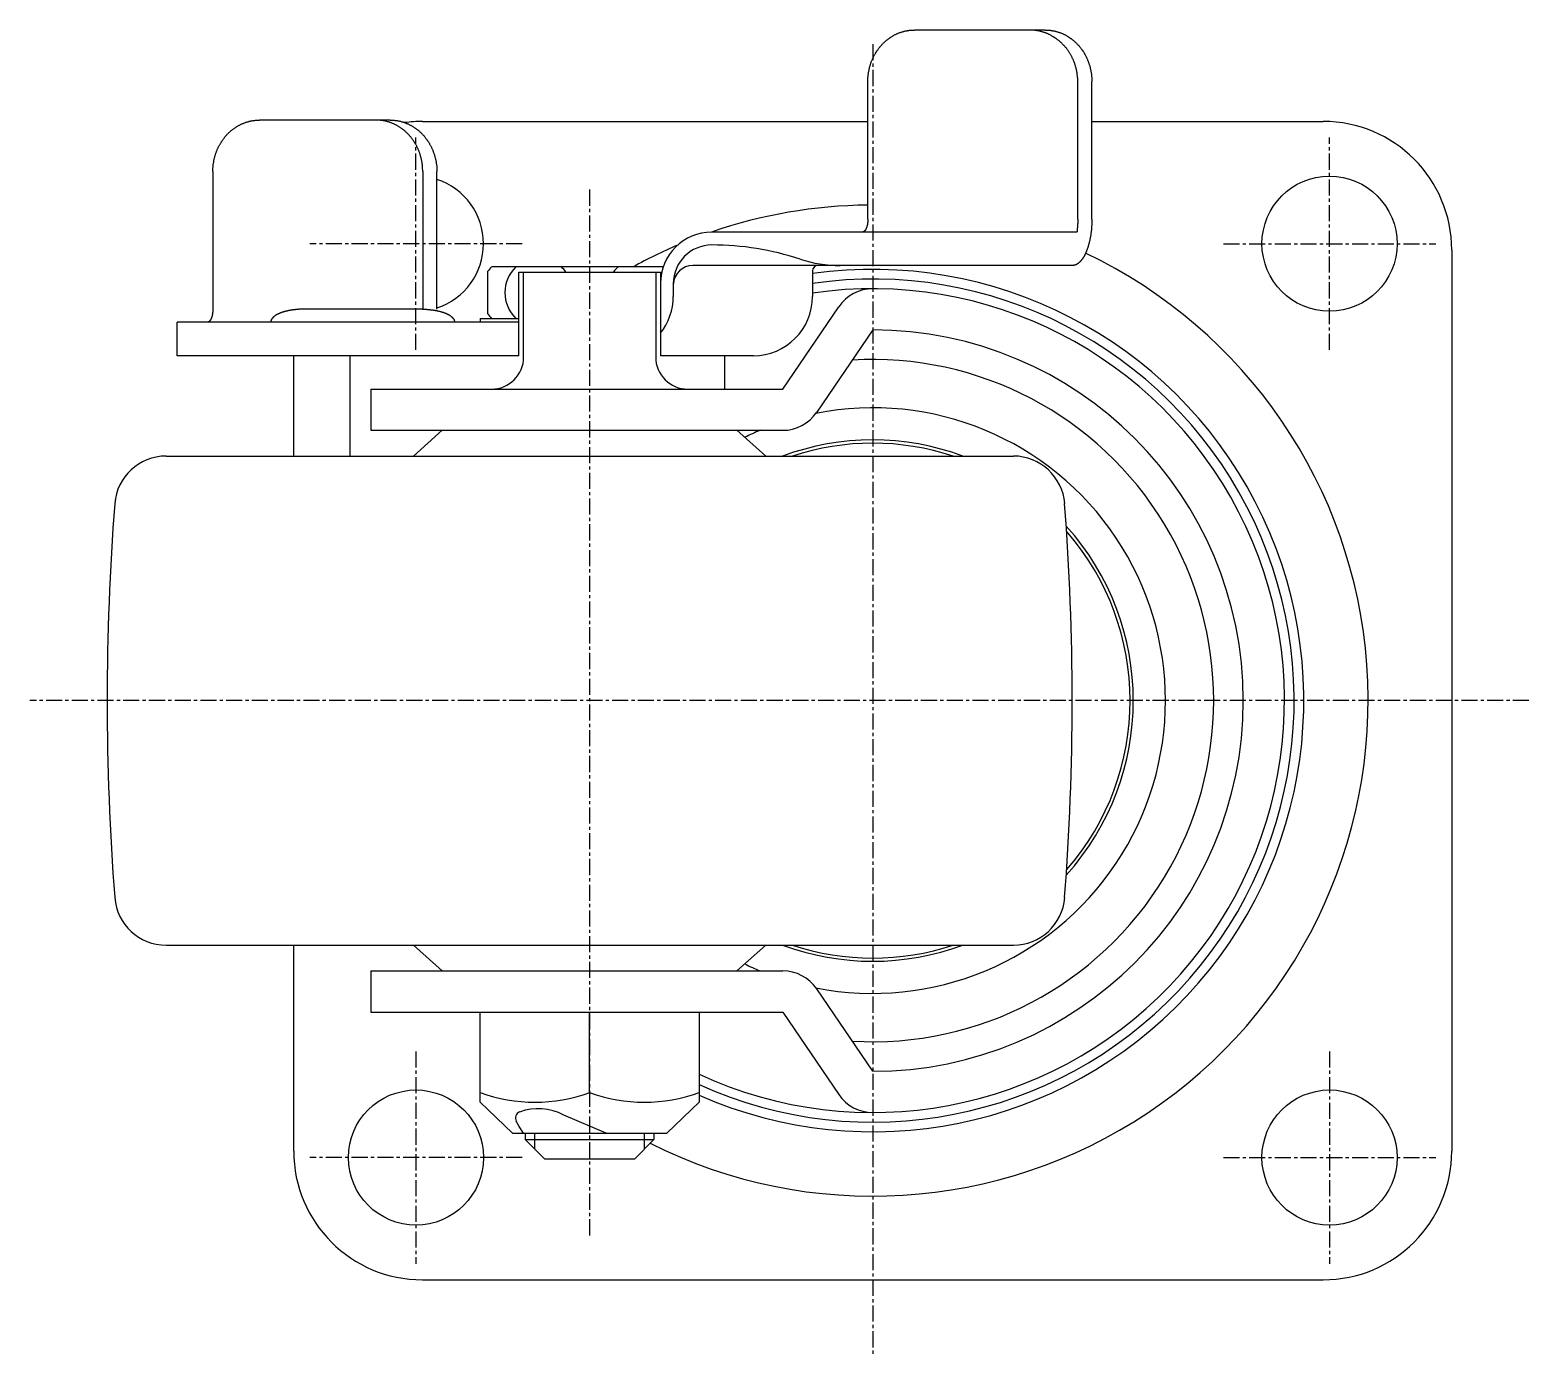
# Model space of a CAD drawing. Extents: x -2312 to -2007, y -802 to -334.
# Drawn here: x -2123.3 to -2006.8, y -801.5 to -698.4 of the extents above; entities that cross this region are included whole.
import ezdxf

# ---------------------------------------------------------------- set-up
doc = ezdxf.new("R2010")
doc.units = 0
doc.linetypes.add('CENTER', pattern=[2, 1.25, -0.25, 0.25, -0.25])
doc.layers.get('0').update_dxf_attribs({"linetype": 'CONTINUOUS'})
doc.layers.add('CENTER', color=1, linetype='CENTER')

msp = doc.modelspace()

# ---------------------------------------------------------------- linework, layer by layer
at = {"color": 7, "linetype": 'CONTINUOUS'}
for p, q in [((-2044.36, -698.43), (-2054.53, -698.43)), ((-2058.15, -713.13), (-2058.15, -702.43)), ((-2041.84, -713.13), (-2041.84, -702.43)), ((-2041.84, -713.13), (-2041.84, -702.43)), ((-2040.74, -713.13), (-2040.74, -702.43)), ((-2095.27, -705.43), (-2105.43, -705.43)), ((-2092.77, -705.53), (-2058.15, -705.53)), ((-2040.74, -705.53), (-2022.77, -705.53)), ((-2109.05, -709.43), (-2109.05, -720.13)), ((-2092.74, -709.43), (-2092.74, -720.13)), ((-2091.64, -720.13), (-2091.64, -709.43)), ((-2041.9, -714.13), (-2070.27, -714.13)), ((-2012.77, -715.53), (-2012.77, -785.53)), ((-2087.71, -717.2), (-2087.71, -720.46)), ((-2074.05, -716.83), (-2087.38, -716.83)), ((-2085.27, -717.23), (-2074.27, -717.23)), ((-2085.27, -723.73), (-2085.27, -717.23)), ((-2084.9, -723.83), (-2084.9, -717.23)), ((-2074.64, -717.23), (-2074.64, -723.83)), ((-2074.27, -717.23), (-2074.27, -723.73)), ((-2042.26, -716.73), (-2071.76, -716.73)), ((-2062.45, -717.13), (-2062.45, -719.13)), ((-2073.27, -718.13), (-2073.27, -719.13)), ((-2064.77, -726.33), (-2060.41, -719.93)), ((-2111.82, -723.73), (-2111.82, -721.13)), ((-2085.27, -721.13), (-2111.82, -721.13)), ((-2092.77, -720.13), (-2102.05, -720.13)), ((-2088.27, -720.83), (-2088.27, -721.13)), ((-2088.27, -720.83), (-2085.27, -720.83)), ((-2057.77, -721.73), (-2062.12, -728.13)), ((-2085.27, -723.73), (-2111.82, -723.73)), ((-2102.77, -731.53), (-2102.77, -723.73)), ((-2098.37, -731.53), (-2098.37, -723.73)), ((-2067.05, -723.73), (-2074.27, -723.73)), ((-2069.27, -726.33), (-2069.27, -723.73)), ((-2096.77, -726.33), (-2096.77, -729.53)), ((-2096.77, -726.33), (-2064.77, -726.33)), ((-2096.77, -729.53), (-2064.77, -729.53)), ((-2093.47, -731.53), (-2091.22, -729.53)), ((-2093.47, -731.53), (-2091.22, -729.53)), ((-2066.07, -731.53), (-2068.32, -729.53)), ((-2066.07, -731.53), (-2068.32, -729.53)), ((-2066.07, -731.53), (-2068.32, -729.53)), ((-2112.69, -731.53), (-2046.84, -731.53)), ((-2112.69, -769.53), (-2046.84, -769.53)), ((-2102.77, -785.53), (-2102.77, -769.53)), ((-2093.47, -769.53), (-2091.22, -771.53)), ((-2093.47, -769.53), (-2091.22, -771.53)), ((-2066.07, -769.53), (-2068.32, -771.53)), ((-2066.07, -769.53), (-2068.32, -771.53)), ((-2066.07, -769.53), (-2068.32, -771.53)), ((-2096.77, -771.53), (-2096.77, -774.73)), ((-2096.77, -771.53), (-2064.77, -771.53)), ((-2057.77, -779.33), (-2062.12, -772.93)), ((-2096.77, -774.73), (-2064.77, -774.73)), ((-2088.27, -781.73), (-2088.27, -774.73)), ((-2079.77, -780.97), (-2079.77, -774.73)), ((-2071.27, -774.73), (-2071.27, -781.73)), ((-2064.77, -774.73), (-2060.41, -781.13)), ((-2088.27, -781.73), (-2085.77, -784.13)), ((-2078.5, -784.13), (-2081.78, -782.73)), ((-2073.77, -784.13), (-2071.27, -781.73)), ((-2085.25, -783.63), (-2085.48, -783.2)), ((-2084.92, -784.13), (-2085.25, -783.63)), ((-2085.77, -784.13), (-2073.77, -784.13)), ((-2084.77, -784.13), (-2084.77, -784.63)), ((-2084.77, -784.63), (-2083.27, -786.13)), ((-2084.77, -784.63), (-2074.77, -784.63)), ((-2074.77, -784.63), (-2076.27, -786.13)), ((-2074.77, -784.13), (-2074.77, -784.63)), ((-2083.27, -786.13), (-2076.27, -786.13)), ((-2092.77, -795.53), (-2022.77, -795.53))]:
    msp.add_line(p, q, dxfattribs=at)
at = {"color": 3, "linetype": 'CONTINUOUS'}
for p, q in [((-2084.02, -785.38), (-2084.02, -784.13)), ((-2075.52, -785.38), (-2075.52, -784.13))]:
    msp.add_line(p, q, dxfattribs=at)
at = {"color": 7, "linetype": 'CONTINUOUS'}
for points in [[(-2058.15, -702.43, 0), (-2058.15, -702.38, 0), (-2058.15, -702.33, 0), (-2058.15, -702.28, 0), (-2058.15, -702.23, 0), (-2058.14, -702.18, 0), (-2058.14, -702.13, 0), (-2058.14, -702.08, 0), (-2058.13, -702.03, 0), (-2058.13, -701.99, 0), (-2058.12, -701.94, 0), (-2058.12, -701.89, 0), (-2058.11, -701.84, 0), (-2058.11, -701.79, 0), (-2058.1, -701.74, 0), (-2058.09, -701.7, 0), (-2058.08, -701.65, 0), (-2058.07, -701.6, 0), (-2058.06, -701.55, 0), (-2058.05, -701.5, 0), (-2058.04, -701.46, 0), (-2058.03, -701.41, 0), (-2058.02, -701.36, 0), (-2058.01, -701.31, 0), (-2058, -701.27, 0), (-2057.98, -701.22, 0), (-2057.97, -701.17, 0), (-2057.95, -701.13, 0), (-2057.94, -701.08, 0), (-2057.92, -701.03, 0), (-2057.91, -700.99, 0), (-2057.89, -700.94, 0), (-2057.88, -700.9, 0), (-2057.86, -700.85, 0), (-2057.84, -700.81, 0), (-2057.82, -700.76, 0), (-2057.8, -700.72, 0), (-2057.78, -700.67, 0), (-2057.76, -700.63, 0), (-2057.74, -700.59, 0), (-2057.72, -700.54, 0), (-2057.7, -700.5, 0), (-2057.68, -700.46, 0), (-2057.66, -700.41, 0), (-2057.64, -700.37, 0), (-2057.61, -700.33, 0), (-2057.59, -700.29, 0), (-2057.56, -700.25, 0), (-2057.54, -700.21, 0), (-2057.52, -700.16, 0), (-2057.49, -700.12, 0), (-2057.46, -700.08, 0), (-2057.44, -700.04, 0), (-2057.41, -700, 0), (-2057.38, -699.97, 0), (-2057.36, -699.93, 0), (-2057.33, -699.89, 0), (-2057.3, -699.85, 0), (-2057.27, -699.82, 0), (-2057.24, -699.78, 0), (-2057.21, -699.74, 0), (-2057.18, -699.71, 0), (-2057.15, -699.67, 0), (-2057.12, -699.63, 0), (-2057.09, -699.6, 0), (-2057.06, -699.57, 0), (-2057.03, -699.53, 0), (-2056.99, -699.5, 0), (-2056.96, -699.46, 0), (-2056.93, -699.43, 0), (-2056.89, -699.4, 0), (-2056.86, -699.37, 0), (-2056.83, -699.34, 0), (-2056.79, -699.3, 0), (-2056.76, -699.27, 0), (-2056.72, -699.24, 0), (-2056.69, -699.22, 0), (-2056.65, -699.19, 0), (-2056.61, -699.16, 0), (-2056.58, -699.13, 0), (-2056.54, -699.1, 0), (-2056.5, -699.08, 0), (-2056.47, -699.05, 0), (-2056.43, -699.02, 0), (-2056.39, -699, 0), (-2056.35, -698.97, 0), (-2056.31, -698.95, 0), (-2056.27, -698.92, 0), (-2056.24, -698.9, 0), (-2056.2, -698.88, 0), (-2056.16, -698.86, 0), (-2056.12, -698.83, 0), (-2056.08, -698.81, 0), (-2056.04, -698.79, 0), (-2056, -698.77, 0), (-2055.95, -698.75, 0), (-2055.91, -698.73, 0), (-2055.87, -698.71, 0), (-2055.83, -698.7, 0), (-2055.79, -698.68, 0), (-2055.75, -698.66, 0), (-2055.71, -698.64, 0), (-2055.66, -698.63, 0), (-2055.62, -698.61, 0), (-2055.58, -698.6, 0), (-2055.54, -698.59, 0), (-2055.49, -698.57, 0), (-2055.45, -698.56, 0), (-2055.41, -698.55, 0), (-2055.36, -698.54, 0), (-2055.32, -698.52, 0), (-2055.28, -698.51, 0), (-2055.23, -698.5, 0), (-2055.19, -698.5, 0), (-2055.15, -698.49, 0), (-2055.1, -698.48, 0), (-2055.06, -698.47, 0), (-2055.01, -698.46, 0), (-2054.97, -698.46, 0), (-2054.93, -698.45, 0), (-2054.88, -698.45, 0), (-2054.84, -698.44, 0), (-2054.79, -698.44, 0), (-2054.75, -698.43, 0), (-2054.7, -698.43, 0), (-2054.66, -698.43, 0), (-2054.62, -698.43, 0), (-2054.57, -698.43, 0), (-2054.53, -698.43, 0)], [(-2041.84, -702.43, 0), (-2041.84, -702.38, 0), (-2041.84, -702.33, 0), (-2041.84, -702.28, 0), (-2041.84, -702.23, 0), (-2041.84, -702.18, 0), (-2041.85, -702.13, 0), (-2041.85, -702.08, 0), (-2041.86, -702.03, 0), (-2041.86, -701.99, 0), (-2041.87, -701.94, 0), (-2041.87, -701.89, 0), (-2041.88, -701.84, 0), (-2041.89, -701.79, 0), (-2041.89, -701.74, 0), (-2041.9, -701.7, 0), (-2041.91, -701.65, 0), (-2041.92, -701.6, 0), (-2041.93, -701.55, 0), (-2041.94, -701.5, 0), (-2041.95, -701.46, 0), (-2041.96, -701.41, 0), (-2041.97, -701.36, 0), (-2041.99, -701.31, 0), (-2042, -701.27, 0), (-2042.01, -701.22, 0), (-2042.03, -701.17, 0), (-2042.04, -701.13, 0), (-2042.06, -701.08, 0), (-2042.07, -701.03, 0), (-2042.09, -700.99, 0), (-2042.11, -700.94, 0), (-2042.12, -700.9, 0), (-2042.14, -700.85, 0), (-2042.16, -700.81, 0), (-2042.18, -700.76, 0), (-2042.2, -700.72, 0), (-2042.22, -700.67, 0), (-2042.24, -700.63, 0), (-2042.26, -700.59, 0), (-2042.28, -700.54, 0), (-2042.3, -700.5, 0), (-2042.33, -700.46, 0), (-2042.35, -700.41, 0), (-2042.37, -700.37, 0), (-2042.4, -700.33, 0), (-2042.42, -700.29, 0), (-2042.45, -700.25, 0), (-2042.47, -700.21, 0), (-2042.5, -700.16, 0), (-2042.52, -700.12, 0), (-2042.55, -700.08, 0), (-2042.58, -700.04, 0), (-2042.61, -700, 0), (-2042.63, -699.97, 0), (-2042.66, -699.93, 0), (-2042.69, -699.89, 0), (-2042.72, -699.85, 0), (-2042.75, -699.82, 0), (-2042.78, -699.78, 0), (-2042.81, -699.74, 0), (-2042.84, -699.71, 0), (-2042.88, -699.67, 0), (-2042.91, -699.63, 0), (-2042.94, -699.6, 0), (-2042.97, -699.57, 0), (-2043.01, -699.53, 0), (-2043.04, -699.5, 0), (-2043.07, -699.46, 0), (-2043.11, -699.43, 0), (-2043.14, -699.4, 0), (-2043.18, -699.37, 0), (-2043.21, -699.34, 0), (-2043.25, -699.3, 0), (-2043.29, -699.27, 0), (-2043.32, -699.24, 0), (-2043.36, -699.22, 0), (-2043.4, -699.19, 0), (-2043.43, -699.16, 0), (-2043.47, -699.13, 0), (-2043.51, -699.1, 0), (-2043.55, -699.08, 0), (-2043.59, -699.05, 0), (-2043.63, -699.02, 0), (-2043.67, -699, 0), (-2043.71, -698.97, 0), (-2043.75, -698.95, 0), (-2043.79, -698.92, 0), (-2043.83, -698.9, 0), (-2043.87, -698.88, 0), (-2043.91, -698.86, 0), (-2043.95, -698.83, 0), (-2043.99, -698.81, 0), (-2044.03, -698.79, 0), (-2044.08, -698.77, 0), (-2044.12, -698.75, 0), (-2044.16, -698.73, 0), (-2044.2, -698.71, 0), (-2044.25, -698.7, 0), (-2044.29, -698.68, 0), (-2044.33, -698.66, 0), (-2044.38, -698.64, 0), (-2044.42, -698.63, 0), (-2044.47, -698.61, 0), (-2044.51, -698.6, 0), (-2044.55, -698.59, 0), (-2044.6, -698.57, 0), (-2044.64, -698.56, 0), (-2044.69, -698.55, 0), (-2044.73, -698.54, 0), (-2044.78, -698.52, 0), (-2044.82, -698.51, 0), (-2044.87, -698.5, 0), (-2044.91, -698.5, 0), (-2044.96, -698.49, 0), (-2045, -698.48, 0), (-2045.05, -698.47, 0), (-2045.1, -698.46, 0), (-2045.14, -698.46, 0), (-2045.19, -698.45, 0), (-2045.23, -698.45, 0), (-2045.28, -698.44, 0), (-2045.32, -698.44, 0), (-2045.37, -698.43, 0), (-2045.42, -698.43, 0), (-2045.46, -698.43, 0), (-2045.51, -698.43, 0), (-2045.56, -698.43, 0), (-2045.6, -698.43, 0)], [(-2044.36, -698.43, 0), (-2044.32, -698.43, 0), (-2044.28, -698.43, 0), (-2044.23, -698.43, 0), (-2044.19, -698.43, 0), (-2044.14, -698.43, 0), (-2044.1, -698.44, 0), (-2044.05, -698.44, 0), (-2044.01, -698.45, 0), (-2043.96, -698.45, 0), (-2043.92, -698.46, 0), (-2043.88, -698.46, 0), (-2043.83, -698.47, 0), (-2043.79, -698.48, 0), (-2043.74, -698.49, 0), (-2043.7, -698.5, 0), (-2043.66, -698.5, 0), (-2043.61, -698.51, 0), (-2043.57, -698.52, 0), (-2043.53, -698.54, 0), (-2043.48, -698.55, 0), (-2043.44, -698.56, 0), (-2043.4, -698.57, 0), (-2043.35, -698.59, 0), (-2043.31, -698.6, 0), (-2043.27, -698.61, 0), (-2043.23, -698.63, 0), (-2043.18, -698.64, 0), (-2043.14, -698.66, 0), (-2043.1, -698.68, 0), (-2043.06, -698.7, 0), (-2043.02, -698.71, 0), (-2042.98, -698.73, 0), (-2042.94, -698.75, 0), (-2042.9, -698.77, 0), (-2042.85, -698.79, 0), (-2042.81, -698.81, 0), (-2042.77, -698.83, 0), (-2042.73, -698.86, 0), (-2042.69, -698.88, 0), (-2042.66, -698.9, 0), (-2042.62, -698.92, 0), (-2042.58, -698.95, 0), (-2042.54, -698.97, 0), (-2042.5, -699, 0), (-2042.46, -699.02, 0), (-2042.42, -699.05, 0), (-2042.39, -699.08, 0), (-2042.35, -699.1, 0), (-2042.31, -699.13, 0), (-2042.28, -699.16, 0), (-2042.24, -699.19, 0), (-2042.2, -699.22, 0), (-2042.17, -699.24, 0), (-2042.13, -699.27, 0), (-2042.1, -699.3, 0), (-2042.06, -699.34, 0), (-2042.03, -699.37, 0), (-2042, -699.4, 0), (-2041.96, -699.43, 0), (-2041.93, -699.46, 0), (-2041.9, -699.5, 0), (-2041.86, -699.53, 0), (-2041.83, -699.57, 0), (-2041.8, -699.6, 0), (-2041.77, -699.63, 0), (-2041.74, -699.67, 0), (-2041.71, -699.71, 0), (-2041.68, -699.74, 0), (-2041.65, -699.78, 0), (-2041.62, -699.82, 0), (-2041.59, -699.85, 0), (-2041.56, -699.89, 0), (-2041.53, -699.93, 0), (-2041.51, -699.97, 0), (-2041.48, -700, 0), (-2041.45, -700.04, 0), (-2041.43, -700.08, 0), (-2041.4, -700.12, 0), (-2041.37, -700.16, 0), (-2041.35, -700.21, 0), (-2041.33, -700.25, 0), (-2041.3, -700.29, 0), (-2041.28, -700.33, 0), (-2041.25, -700.37, 0), (-2041.23, -700.41, 0), (-2041.21, -700.46, 0), (-2041.19, -700.5, 0), (-2041.17, -700.54, 0), (-2041.15, -700.59, 0), (-2041.13, -700.63, 0), (-2041.11, -700.67, 0), (-2041.09, -700.72, 0), (-2041.07, -700.76, 0), (-2041.05, -700.81, 0), (-2041.03, -700.85, 0), (-2041.02, -700.9, 0), (-2041, -700.94, 0), (-2040.98, -700.99, 0), (-2040.97, -701.03, 0), (-2040.95, -701.08, 0), (-2040.94, -701.13, 0), (-2040.92, -701.17, 0), (-2040.91, -701.22, 0), (-2040.9, -701.27, 0), (-2040.88, -701.31, 0), (-2040.87, -701.36, 0), (-2040.86, -701.41, 0), (-2040.85, -701.46, 0), (-2040.84, -701.5, 0), (-2040.83, -701.55, 0), (-2040.82, -701.6, 0), (-2040.81, -701.65, 0), (-2040.8, -701.7, 0), (-2040.79, -701.74, 0), (-2040.79, -701.79, 0), (-2040.78, -701.84, 0), (-2040.77, -701.89, 0), (-2040.77, -701.94, 0), (-2040.76, -701.99, 0), (-2040.76, -702.03, 0), (-2040.75, -702.08, 0), (-2040.75, -702.13, 0), (-2040.75, -702.18, 0), (-2040.74, -702.23, 0), (-2040.74, -702.28, 0), (-2040.74, -702.33, 0), (-2040.74, -702.38, 0), (-2040.74, -702.43, 0)], [(-2109.05, -709.43, 0), (-2109.05, -709.38, 0), (-2109.05, -709.33, 0), (-2109.05, -709.28, 0), (-2109.05, -709.23, 0), (-2109.05, -709.18, 0), (-2109.05, -709.13, 0), (-2109.04, -709.08, 0), (-2109.04, -709.03, 0), (-2109.03, -708.99, 0), (-2109.03, -708.94, 0), (-2109.02, -708.89, 0), (-2109.02, -708.84, 0), (-2109.01, -708.79, 0), (-2109, -708.74, 0), (-2108.99, -708.7, 0), (-2108.99, -708.65, 0), (-2108.98, -708.6, 0), (-2108.97, -708.55, 0), (-2108.96, -708.5, 0), (-2108.95, -708.46, 0), (-2108.94, -708.41, 0), (-2108.92, -708.36, 0), (-2108.91, -708.31, 0), (-2108.9, -708.27, 0), (-2108.89, -708.22, 0), (-2108.87, -708.17, 0), (-2108.86, -708.13, 0), (-2108.84, -708.08, 0), (-2108.83, -708.03, 0), (-2108.81, -707.99, 0), (-2108.8, -707.94, 0), (-2108.78, -707.9, 0), (-2108.76, -707.85, 0), (-2108.74, -707.81, 0), (-2108.73, -707.76, 0), (-2108.71, -707.72, 0), (-2108.69, -707.67, 0), (-2108.67, -707.63, 0), (-2108.65, -707.59, 0), (-2108.63, -707.54, 0), (-2108.61, -707.5, 0), (-2108.58, -707.46, 0), (-2108.56, -707.41, 0), (-2108.54, -707.37, 0), (-2108.52, -707.33, 0), (-2108.49, -707.29, 0), (-2108.47, -707.25, 0), (-2108.44, -707.21, 0), (-2108.42, -707.16, 0), (-2108.39, -707.12, 0), (-2108.37, -707.08, 0), (-2108.34, -707.04, 0), (-2108.31, -707, 0), (-2108.29, -706.97, 0), (-2108.26, -706.93, 0), (-2108.23, -706.89, 0), (-2108.2, -706.85, 0), (-2108.17, -706.82, 0), (-2108.15, -706.78, 0), (-2108.12, -706.74, 0), (-2108.09, -706.71, 0), (-2108.06, -706.67, 0), (-2108.02, -706.63, 0), (-2107.99, -706.6, 0), (-2107.96, -706.57, 0), (-2107.93, -706.53, 0), (-2107.9, -706.5, 0), (-2107.86, -706.46, 0), (-2107.83, -706.43, 0), (-2107.8, -706.4, 0), (-2107.76, -706.37, 0), (-2107.73, -706.34, 0), (-2107.69, -706.3, 0), (-2107.66, -706.27, 0), (-2107.62, -706.24, 0), (-2107.59, -706.22, 0), (-2107.55, -706.19, 0), (-2107.52, -706.16, 0), (-2107.48, -706.13, 0), (-2107.44, -706.1, 0), (-2107.41, -706.08, 0), (-2107.37, -706.05, 0), (-2107.33, -706.02, 0), (-2107.29, -706, 0), (-2107.26, -705.97, 0), (-2107.22, -705.95, 0), (-2107.18, -705.92, 0), (-2107.14, -705.9, 0), (-2107.1, -705.88, 0), (-2107.06, -705.86, 0), (-2107.02, -705.83, 0), (-2106.98, -705.81, 0), (-2106.94, -705.79, 0), (-2106.9, -705.77, 0), (-2106.86, -705.75, 0), (-2106.82, -705.73, 0), (-2106.78, -705.71, 0), (-2106.73, -705.7, 0), (-2106.69, -705.68, 0), (-2106.65, -705.66, 0), (-2106.61, -705.64, 0), (-2106.57, -705.63, 0), (-2106.52, -705.61, 0), (-2106.48, -705.6, 0), (-2106.44, -705.59, 0), (-2106.4, -705.57, 0), (-2106.35, -705.56, 0), (-2106.31, -705.55, 0), (-2106.27, -705.54, 0), (-2106.22, -705.52, 0), (-2106.18, -705.51, 0), (-2106.14, -705.5, 0), (-2106.09, -705.49, 0), (-2106.05, -705.49, 0), (-2106.01, -705.48, 0), (-2105.96, -705.47, 0), (-2105.92, -705.46, 0), (-2105.87, -705.46, 0), (-2105.83, -705.45, 0), (-2105.79, -705.45, 0), (-2105.74, -705.44, 0), (-2105.7, -705.44, 0), (-2105.65, -705.43, 0), (-2105.61, -705.43, 0), (-2105.56, -705.43, 0), (-2105.52, -705.43, 0), (-2105.47, -705.43, 0), (-2105.43, -705.43, 0)], [(-2092.74, -709.43, 0), (-2092.74, -709.38, 0), (-2092.74, -709.33, 0), (-2092.74, -709.28, 0), (-2092.75, -709.23, 0), (-2092.75, -709.18, 0), (-2092.75, -709.13, 0), (-2092.75, -709.08, 0), (-2092.76, -709.03, 0), (-2092.76, -708.99, 0), (-2092.77, -708.94, 0), (-2092.77, -708.89, 0), (-2092.78, -708.84, 0), (-2092.79, -708.79, 0), (-2092.79, -708.74, 0), (-2092.8, -708.7, 0), (-2092.81, -708.65, 0), (-2092.82, -708.6, 0), (-2092.83, -708.55, 0), (-2092.84, -708.5, 0), (-2092.85, -708.46, 0), (-2092.86, -708.41, 0), (-2092.87, -708.36, 0), (-2092.88, -708.31, 0), (-2092.9, -708.27, 0), (-2092.91, -708.22, 0), (-2092.92, -708.17, 0), (-2092.94, -708.13, 0), (-2092.95, -708.08, 0), (-2092.97, -708.03, 0), (-2092.98, -707.99, 0), (-2093, -707.94, 0), (-2093.02, -707.9, 0), (-2093.03, -707.85, 0), (-2093.05, -707.81, 0), (-2093.07, -707.76, 0), (-2093.09, -707.72, 0), (-2093.11, -707.67, 0), (-2093.13, -707.63, 0), (-2093.15, -707.59, 0), (-2093.17, -707.54, 0), (-2093.19, -707.5, 0), (-2093.21, -707.46, 0), (-2093.23, -707.41, 0), (-2093.26, -707.37, 0), (-2093.28, -707.33, 0), (-2093.3, -707.29, 0), (-2093.33, -707.25, 0), (-2093.35, -707.21, 0), (-2093.38, -707.16, 0), (-2093.4, -707.12, 0), (-2093.43, -707.08, 0), (-2093.45, -707.04, 0), (-2093.48, -707, 0), (-2093.51, -706.97, 0), (-2093.54, -706.93, 0), (-2093.56, -706.89, 0), (-2093.59, -706.85, 0), (-2093.62, -706.82, 0), (-2093.65, -706.78, 0), (-2093.68, -706.74, 0), (-2093.71, -706.71, 0), (-2093.74, -706.67, 0), (-2093.77, -706.63, 0), (-2093.8, -706.6, 0), (-2093.83, -706.57, 0), (-2093.87, -706.53, 0), (-2093.9, -706.5, 0), (-2093.93, -706.46, 0), (-2093.97, -706.43, 0), (-2094, -706.4, 0), (-2094.03, -706.37, 0), (-2094.07, -706.34, 0), (-2094.1, -706.3, 0), (-2094.14, -706.27, 0), (-2094.17, -706.24, 0), (-2094.21, -706.22, 0), (-2094.24, -706.19, 0), (-2094.28, -706.16, 0), (-2094.32, -706.13, 0), (-2094.35, -706.1, 0), (-2094.39, -706.08, 0), (-2094.43, -706.05, 0), (-2094.46, -706.02, 0), (-2094.5, -706, 0), (-2094.54, -705.97, 0), (-2094.58, -705.95, 0), (-2094.62, -705.92, 0), (-2094.66, -705.9, 0), (-2094.7, -705.88, 0), (-2094.74, -705.86, 0), (-2094.78, -705.83, 0), (-2094.82, -705.81, 0), (-2094.86, -705.79, 0), (-2094.9, -705.77, 0), (-2094.94, -705.75, 0), (-2094.98, -705.73, 0), (-2095.02, -705.71, 0), (-2095.06, -705.7, 0), (-2095.1, -705.68, 0), (-2095.15, -705.66, 0), (-2095.19, -705.64, 0), (-2095.23, -705.63, 0), (-2095.27, -705.61, 0), (-2095.31, -705.6, 0), (-2095.36, -705.59, 0), (-2095.4, -705.57, 0), (-2095.44, -705.56, 0), (-2095.49, -705.55, 0), (-2095.53, -705.54, 0), (-2095.57, -705.52, 0), (-2095.62, -705.51, 0), (-2095.66, -705.5, 0), (-2095.7, -705.49, 0), (-2095.75, -705.49, 0), (-2095.79, -705.48, 0), (-2095.83, -705.47, 0), (-2095.88, -705.46, 0), (-2095.92, -705.46, 0), (-2095.97, -705.45, 0), (-2096.01, -705.45, 0), (-2096.06, -705.44, 0), (-2096.1, -705.44, 0), (-2096.14, -705.43, 0), (-2096.19, -705.43, 0), (-2096.23, -705.43, 0), (-2096.28, -705.43, 0), (-2096.32, -705.43, 0), (-2096.37, -705.43, 0)], [(-2095.27, -705.43, 0), (-2095.22, -705.43, 0), (-2095.18, -705.43, 0), (-2095.13, -705.43, 0), (-2095.09, -705.43, 0), (-2095.05, -705.43, 0), (-2095, -705.44, 0), (-2094.96, -705.44, 0), (-2094.91, -705.45, 0), (-2094.87, -705.45, 0), (-2094.82, -705.46, 0), (-2094.78, -705.46, 0), (-2094.74, -705.47, 0), (-2094.69, -705.48, 0), (-2094.65, -705.49, 0), (-2094.6, -705.49, 0), (-2094.56, -705.5, 0), (-2094.52, -705.51, 0), (-2094.47, -705.52, 0), (-2094.43, -705.54, 0), (-2094.39, -705.55, 0), (-2094.34, -705.56, 0), (-2094.3, -705.57, 0), (-2094.26, -705.59, 0), (-2094.22, -705.6, 0), (-2094.17, -705.61, 0), (-2094.13, -705.63, 0), (-2094.09, -705.64, 0), (-2094.05, -705.66, 0), (-2094, -705.68, 0), (-2093.96, -705.7, 0), (-2093.92, -705.71, 0), (-2093.88, -705.73, 0), (-2093.84, -705.75, 0), (-2093.8, -705.77, 0), (-2093.76, -705.79, 0), (-2093.72, -705.81, 0), (-2093.68, -705.83, 0), (-2093.64, -705.86, 0), (-2093.6, -705.88, 0), (-2093.56, -705.9, 0), (-2093.52, -705.92, 0), (-2093.48, -705.95, 0), (-2093.44, -705.97, 0), (-2093.4, -706, 0), (-2093.37, -706.02, 0), (-2093.33, -706.05, 0), (-2093.29, -706.08, 0), (-2093.25, -706.1, 0), (-2093.22, -706.13, 0), (-2093.18, -706.16, 0), (-2093.14, -706.19, 0), (-2093.11, -706.22, 0), (-2093.07, -706.24, 0), (-2093.04, -706.27, 0), (-2093, -706.3, 0), (-2092.97, -706.34, 0), (-2092.93, -706.37, 0), (-2092.9, -706.4, 0), (-2092.87, -706.43, 0), (-2092.83, -706.46, 0), (-2092.8, -706.5, 0), (-2092.77, -706.53, 0), (-2092.74, -706.57, 0), (-2092.7, -706.6, 0), (-2092.67, -706.63, 0), (-2092.64, -706.67, 0), (-2092.61, -706.71, 0), (-2092.58, -706.74, 0), (-2092.55, -706.78, 0), (-2092.52, -706.82, 0), (-2092.49, -706.85, 0), (-2092.47, -706.89, 0), (-2092.44, -706.93, 0), (-2092.41, -706.97, 0), (-2092.38, -707, 0), (-2092.36, -707.04, 0), (-2092.33, -707.08, 0), (-2092.3, -707.12, 0), (-2092.28, -707.16, 0), (-2092.25, -707.21, 0), (-2092.23, -707.25, 0), (-2092.21, -707.29, 0), (-2092.18, -707.33, 0), (-2092.16, -707.37, 0), (-2092.14, -707.41, 0), (-2092.11, -707.46, 0), (-2092.09, -707.5, 0), (-2092.07, -707.54, 0), (-2092.05, -707.59, 0), (-2092.03, -707.63, 0), (-2092.01, -707.67, 0), (-2091.99, -707.72, 0), (-2091.97, -707.76, 0), (-2091.95, -707.81, 0), (-2091.94, -707.85, 0), (-2091.92, -707.9, 0), (-2091.9, -707.94, 0), (-2091.89, -707.99, 0), (-2091.87, -708.03, 0), (-2091.85, -708.08, 0), (-2091.84, -708.13, 0), (-2091.83, -708.17, 0), (-2091.81, -708.22, 0), (-2091.8, -708.27, 0), (-2091.79, -708.31, 0), (-2091.77, -708.36, 0), (-2091.76, -708.41, 0), (-2091.75, -708.46, 0), (-2091.74, -708.5, 0), (-2091.73, -708.55, 0), (-2091.72, -708.6, 0), (-2091.71, -708.65, 0), (-2091.7, -708.7, 0), (-2091.7, -708.74, 0), (-2091.69, -708.79, 0), (-2091.68, -708.84, 0), (-2091.68, -708.89, 0), (-2091.67, -708.94, 0), (-2091.66, -708.99, 0), (-2091.66, -709.03, 0), (-2091.66, -709.08, 0), (-2091.65, -709.13, 0), (-2091.65, -709.18, 0), (-2091.65, -709.23, 0), (-2091.65, -709.28, 0), (-2091.64, -709.33, 0), (-2091.64, -709.38, 0), (-2091.64, -709.43, 0)], [(-2058.15, -713.13, 0), (-2058.15, -713.14, 0), (-2058.15, -713.15, 0), (-2058.15, -713.16, 0), (-2058.15, -713.18, 0), (-2058.15, -713.19, 0), (-2058.15, -713.2, 0), (-2058.15, -713.21, 0), (-2058.15, -713.22, 0), (-2058.15, -713.24, 0), (-2058.15, -713.25, 0), (-2058.16, -713.26, 0), (-2058.16, -713.27, 0), (-2058.16, -713.29, 0), (-2058.16, -713.3, 0), (-2058.16, -713.31, 0), (-2058.16, -713.32, 0), (-2058.16, -713.34, 0), (-2058.16, -713.35, 0), (-2058.16, -713.36, 0), (-2058.16, -713.37, 0), (-2058.17, -713.38, 0), (-2058.17, -713.39, 0), (-2058.17, -713.41, 0), (-2058.17, -713.42, 0), (-2058.17, -713.43, 0), (-2058.17, -713.44, 0), (-2058.17, -713.45, 0), (-2058.18, -713.46, 0), (-2058.18, -713.48, 0), (-2058.18, -713.49, 0), (-2058.18, -713.5, 0), (-2058.18, -713.51, 0), (-2058.19, -713.52, 0), (-2058.19, -713.53, 0), (-2058.19, -713.54, 0), (-2058.19, -713.55, 0), (-2058.19, -713.57, 0), (-2058.2, -713.58, 0), (-2058.2, -713.59, 0), (-2058.2, -713.6, 0), (-2058.2, -713.61, 0), (-2058.21, -713.62, 0), (-2058.21, -713.63, 0), (-2058.21, -713.64, 0), (-2058.21, -713.65, 0), (-2058.22, -713.66, 0), (-2058.22, -713.67, 0), (-2058.22, -713.68, 0), (-2058.23, -713.69, 0), (-2058.23, -713.7, 0), (-2058.23, -713.71, 0), (-2058.23, -713.72, 0), (-2058.24, -713.73, 0), (-2058.24, -713.74, 0), (-2058.24, -713.75, 0), (-2058.25, -713.76, 0), (-2058.25, -713.77, 0), (-2058.25, -713.78, 0), (-2058.26, -713.79, 0), (-2058.26, -713.8, 0), (-2058.26, -713.81, 0), (-2058.27, -713.82, 0), (-2058.27, -713.83, 0), (-2058.28, -713.84, 0), (-2058.28, -713.84, 0), (-2058.28, -713.85, 0), (-2058.29, -713.86, 0), (-2058.29, -713.87, 0), (-2058.29, -713.88, 0), (-2058.3, -713.88, 0), (-2058.3, -713.89, 0), (-2058.31, -713.9, 0), (-2058.31, -713.91, 0), (-2058.31, -713.92, 0), (-2058.32, -713.92, 0), (-2058.32, -713.93, 0), (-2058.33, -713.94, 0), (-2058.33, -713.95, 0), (-2058.33, -713.95, 0), (-2058.34, -713.96, 0), (-2058.34, -713.97, 0), (-2058.35, -713.97, 0), (-2058.35, -713.98, 0), (-2058.36, -713.99, 0), (-2058.36, -713.99, 0), (-2058.37, -714, 0), (-2058.37, -714, 0), (-2058.37, -714.01, 0), (-2058.38, -714.01, 0), (-2058.38, -714.02, 0), (-2058.39, -714.03, 0), (-2058.39, -714.03, 0), (-2058.4, -714.04, 0), (-2058.4, -714.04, 0), (-2058.41, -714.05, 0), (-2058.41, -714.05, 0), (-2058.42, -714.06, 0), (-2058.42, -714.06, 0), (-2058.43, -714.07, 0), (-2058.43, -714.07, 0), (-2058.44, -714.07, 0), (-2058.44, -714.08, 0), (-2058.45, -714.08, 0), (-2058.45, -714.08, 0), (-2058.46, -714.09, 0), (-2058.46, -714.09, 0), (-2058.47, -714.09, 0), (-2058.47, -714.1, 0), (-2058.48, -714.1, 0), (-2058.48, -714.1, 0), (-2058.49, -714.11, 0), (-2058.49, -714.11, 0), (-2058.5, -714.11, 0), (-2058.5, -714.11, 0), (-2058.51, -714.12, 0), (-2058.51, -714.12, 0), (-2058.52, -714.12, 0), (-2058.52, -714.12, 0), (-2058.53, -714.12, 0), (-2058.53, -714.12, 0), (-2058.54, -714.12, 0), (-2058.54, -714.12, 0), (-2058.55, -714.13, 0), (-2058.55, -714.13, 0), (-2058.56, -714.13, 0), (-2058.56, -714.13, 0), (-2058.57, -714.13, 0), (-2058.57, -714.13, 0)], [(-2040.74, -713.13, 0), (-2040.74, -713.17, 0), (-2040.74, -713.22, 0), (-2040.74, -713.26, 0), (-2040.74, -713.3, 0), (-2040.74, -713.35, 0), (-2040.74, -713.39, 0), (-2040.74, -713.44, 0), (-2040.75, -713.48, 0), (-2040.75, -713.52, 0), (-2040.75, -713.57, 0), (-2040.75, -713.61, 0), (-2040.76, -713.66, 0), (-2040.76, -713.7, 0), (-2040.76, -713.74, 0), (-2040.76, -713.79, 0), (-2040.77, -713.83, 0), (-2040.77, -713.87, 0), (-2040.78, -713.92, 0), (-2040.78, -713.96, 0), (-2040.78, -714, 0), (-2040.79, -714.04, 0), (-2040.79, -714.09, 0), (-2040.8, -714.13, 0), (-2040.8, -714.17, 0), (-2040.81, -714.22, 0), (-2040.82, -714.26, 0), (-2040.82, -714.3, 0), (-2040.83, -714.34, 0), (-2040.83, -714.38, 0), (-2040.84, -714.42, 0), (-2040.85, -714.46, 0), (-2040.85, -714.5, 0), (-2040.86, -714.55, 0), (-2040.87, -714.59, 0), (-2040.88, -714.63, 0), (-2040.89, -714.67, 0), (-2040.89, -714.71, 0), (-2040.9, -714.75, 0), (-2040.91, -714.78, 0), (-2040.92, -714.83, 0), (-2040.93, -714.86, 0), (-2040.94, -714.9, 0), (-2040.95, -714.94, 0), (-2040.96, -714.98, 0), (-2040.97, -715.02, 0), (-2040.98, -715.05, 0), (-2040.99, -715.09, 0), (-2041, -715.13, 0), (-2041.01, -715.16, 0), (-2041.02, -715.2, 0), (-2041.03, -715.24, 0), (-2041.04, -715.27, 0), (-2041.05, -715.31, 0), (-2041.06, -715.34, 0), (-2041.07, -715.38, 0), (-2041.08, -715.41, 0), (-2041.1, -715.45, 0), (-2041.11, -715.48, 0), (-2041.12, -715.51, 0), (-2041.13, -715.54, 0), (-2041.15, -715.58, 0), (-2041.16, -715.61, 0), (-2041.17, -715.64, 0), (-2041.18, -715.67, 0), (-2041.2, -715.7, 0), (-2041.21, -715.74, 0), (-2041.23, -715.76, 0), (-2041.24, -715.79, 0), (-2041.25, -715.82, 0), (-2041.27, -715.85, 0), (-2041.28, -715.88, 0), (-2041.3, -715.91, 0), (-2041.31, -715.94, 0), (-2041.32, -715.97, 0), (-2041.34, -715.99, 0), (-2041.35, -716.02, 0), (-2041.37, -716.04, 0), (-2041.38, -716.07, 0), (-2041.4, -716.1, 0), (-2041.42, -716.12, 0), (-2041.43, -716.14, 0), (-2041.45, -716.17, 0), (-2041.46, -716.19, 0), (-2041.48, -716.22, 0), (-2041.49, -716.24, 0), (-2041.51, -716.26, 0), (-2041.53, -716.28, 0), (-2041.54, -716.3, 0), (-2041.56, -716.32, 0), (-2041.58, -716.34, 0), (-2041.59, -716.36, 0), (-2041.61, -716.38, 0), (-2041.63, -716.4, 0), (-2041.64, -716.42, 0), (-2041.66, -716.44, 0), (-2041.68, -716.45, 0), (-2041.7, -716.47, 0), (-2041.71, -716.49, 0), (-2041.73, -716.5, 0), (-2041.75, -716.52, 0), (-2041.77, -716.53, 0), (-2041.78, -716.55, 0), (-2041.8, -716.56, 0), (-2041.82, -716.57, 0), (-2041.84, -716.59, 0), (-2041.85, -716.6, 0), (-2041.87, -716.61, 0), (-2041.89, -716.62, 0), (-2041.91, -716.63, 0), (-2041.93, -716.64, 0), (-2041.95, -716.65, 0), (-2041.96, -716.66, 0), (-2041.98, -716.67, 0), (-2042, -716.67, 0), (-2042.02, -716.68, 0), (-2042.04, -716.69, 0), (-2042.06, -716.7, 0), (-2042.07, -716.7, 0), (-2042.09, -716.71, 0), (-2042.11, -716.71, 0), (-2042.13, -716.71, 0), (-2042.15, -716.72, 0), (-2042.17, -716.72, 0), (-2042.19, -716.72, 0), (-2042.2, -716.73, 0), (-2042.22, -716.73, 0), (-2042.24, -716.73, 0), (-2042.26, -716.73, 0)], [(-2041.84, -713.13, 0), (-2041.84, -713.13, 0), (-2041.84, -713.14, 0), (-2041.84, -713.15, 0), (-2041.84, -713.16, 0), (-2041.84, -713.17, 0), (-2041.84, -713.17, 0), (-2041.84, -713.18, 0), (-2041.84, -713.19, 0), (-2041.84, -713.2, 0), (-2041.84, -713.21, 0), (-2041.84, -713.22, 0), (-2041.84, -713.22, 0), (-2041.84, -713.23, 0), (-2041.84, -713.24, 0), (-2041.84, -713.25, 0), (-2041.84, -713.25, 0), (-2041.84, -713.26, 0), (-2041.84, -713.27, 0), (-2041.84, -713.28, 0), (-2041.84, -713.29, 0), (-2041.84, -713.29, 0), (-2041.84, -713.3, 0), (-2041.84, -713.31, 0), (-2041.84, -713.32, 0), (-2041.84, -713.33, 0), (-2041.84, -713.33, 0), (-2041.84, -713.34, 0), (-2041.84, -713.35, 0), (-2041.84, -713.36, 0), (-2041.84, -713.37, 0), (-2041.84, -713.37, 0), (-2041.84, -713.38, 0), (-2041.84, -713.39, 0), (-2041.84, -713.4, 0), (-2041.84, -713.4, 0), (-2041.84, -713.41, 0), (-2041.84, -713.42, 0), (-2041.84, -713.43, 0), (-2041.84, -713.44, 0), (-2041.84, -713.44, 0), (-2041.84, -713.45, 0), (-2041.84, -713.46, 0), (-2041.84, -713.47, 0), (-2041.85, -713.48, 0), (-2041.85, -713.48, 0), (-2041.85, -713.49, 0), (-2041.85, -713.5, 0), (-2041.85, -713.51, 0), (-2041.85, -713.51, 0), (-2041.85, -713.52, 0), (-2041.85, -713.53, 0), (-2041.85, -713.54, 0), (-2041.85, -713.55, 0), (-2041.85, -713.55, 0), (-2041.85, -713.56, 0), (-2041.85, -713.57, 0), (-2041.85, -713.58, 0), (-2041.85, -713.59, 0), (-2041.85, -713.59, 0), (-2041.85, -713.6, 0), (-2041.85, -713.61, 0), (-2041.85, -713.62, 0), (-2041.85, -713.62, 0), (-2041.85, -713.63, 0), (-2041.85, -713.64, 0), (-2041.85, -713.65, 0), (-2041.85, -713.66, 0), (-2041.85, -713.66, 0), (-2041.86, -713.67, 0), (-2041.86, -713.68, 0), (-2041.86, -713.69, 0), (-2041.86, -713.7, 0), (-2041.86, -713.7, 0), (-2041.86, -713.71, 0), (-2041.86, -713.72, 0), (-2041.86, -713.73, 0), (-2041.86, -713.73, 0), (-2041.86, -713.74, 0), (-2041.86, -713.75, 0), (-2041.86, -713.76, 0), (-2041.86, -713.76, 0), (-2041.86, -713.77, 0), (-2041.86, -713.78, 0), (-2041.86, -713.79, 0), (-2041.86, -713.8, 0), (-2041.87, -713.8, 0), (-2041.87, -713.81, 0), (-2041.87, -713.82, 0), (-2041.87, -713.83, 0), (-2041.87, -713.84, 0), (-2041.87, -713.84, 0), (-2041.87, -713.85, 0), (-2041.87, -713.86, 0), (-2041.87, -713.87, 0), (-2041.87, -713.87, 0), (-2041.87, -713.88, 0), (-2041.87, -713.89, 0), (-2041.87, -713.9, 0), (-2041.87, -713.9, 0), (-2041.87, -713.91, 0), (-2041.88, -713.92, 0), (-2041.88, -713.93, 0), (-2041.88, -713.94, 0), (-2041.88, -713.94, 0), (-2041.88, -713.95, 0), (-2041.88, -713.96, 0), (-2041.88, -713.97, 0), (-2041.88, -713.97, 0), (-2041.88, -713.98, 0), (-2041.88, -713.99, 0), (-2041.88, -714, 0), (-2041.88, -714, 0), (-2041.88, -714.01, 0), (-2041.89, -714.02, 0), (-2041.89, -714.03, 0), (-2041.89, -714.04, 0), (-2041.89, -714.04, 0), (-2041.89, -714.05, 0), (-2041.89, -714.06, 0), (-2041.89, -714.07, 0), (-2041.89, -714.07, 0), (-2041.89, -714.08, 0), (-2041.89, -714.09, 0), (-2041.89, -714.1, 0), (-2041.9, -714.1, 0), (-2041.9, -714.11, 0), (-2041.9, -714.12, 0), (-2041.9, -714.13, 0)], [(-2109.05, -720.13, 0), (-2109.05, -720.14, 0), (-2109.06, -720.15, 0), (-2109.06, -720.16, 0), (-2109.06, -720.18, 0), (-2109.06, -720.19, 0), (-2109.06, -720.2, 0), (-2109.06, -720.21, 0), (-2109.06, -720.23, 0), (-2109.06, -720.24, 0), (-2109.06, -720.25, 0), (-2109.06, -720.26, 0), (-2109.06, -720.27, 0), (-2109.06, -720.29, 0), (-2109.06, -720.3, 0), (-2109.06, -720.31, 0), (-2109.06, -720.32, 0), (-2109.06, -720.34, 0), (-2109.07, -720.35, 0), (-2109.07, -720.36, 0), (-2109.07, -720.37, 0), (-2109.07, -720.38, 0), (-2109.07, -720.39, 0), (-2109.07, -720.41, 0), (-2109.07, -720.42, 0), (-2109.07, -720.43, 0), (-2109.08, -720.44, 0), (-2109.08, -720.45, 0), (-2109.08, -720.46, 0), (-2109.08, -720.48, 0), (-2109.08, -720.49, 0), (-2109.09, -720.5, 0), (-2109.09, -720.51, 0), (-2109.09, -720.52, 0), (-2109.09, -720.53, 0), (-2109.09, -720.54, 0), (-2109.1, -720.55, 0), (-2109.1, -720.57, 0), (-2109.1, -720.58, 0), (-2109.1, -720.59, 0), (-2109.1, -720.6, 0), (-2109.11, -720.61, 0), (-2109.11, -720.62, 0), (-2109.11, -720.63, 0), (-2109.12, -720.64, 0), (-2109.12, -720.65, 0), (-2109.12, -720.66, 0), (-2109.12, -720.67, 0), (-2109.13, -720.68, 0), (-2109.13, -720.69, 0), (-2109.13, -720.7, 0), (-2109.14, -720.71, 0), (-2109.14, -720.72, 0), (-2109.14, -720.73, 0), (-2109.14, -720.74, 0), (-2109.15, -720.75, 0), (-2109.15, -720.76, 0), (-2109.15, -720.77, 0), (-2109.16, -720.78, 0), (-2109.16, -720.79, 0), (-2109.16, -720.8, 0), (-2109.17, -720.81, 0), (-2109.17, -720.82, 0), (-2109.18, -720.83, 0), (-2109.18, -720.84, 0), (-2109.18, -720.84, 0), (-2109.19, -720.85, 0), (-2109.19, -720.86, 0), (-2109.19, -720.87, 0), (-2109.2, -720.88, 0), (-2109.2, -720.88, 0), (-2109.21, -720.89, 0), (-2109.21, -720.9, 0), (-2109.21, -720.91, 0), (-2109.22, -720.92, 0), (-2109.22, -720.92, 0), (-2109.23, -720.93, 0), (-2109.23, -720.94, 0), (-2109.23, -720.95, 0), (-2109.24, -720.95, 0), (-2109.24, -720.96, 0), (-2109.25, -720.97, 0), (-2109.25, -720.97, 0), (-2109.26, -720.98, 0), (-2109.26, -720.99, 0), (-2109.26, -720.99, 0), (-2109.27, -721, 0), (-2109.27, -721, 0), (-2109.28, -721.01, 0), (-2109.28, -721.01, 0), (-2109.29, -721.02, 0), (-2109.29, -721.03, 0), (-2109.3, -721.03, 0), (-2109.3, -721.04, 0), (-2109.31, -721.04, 0), (-2109.31, -721.05, 0), (-2109.32, -721.05, 0), (-2109.32, -721.06, 0), (-2109.33, -721.06, 0), (-2109.33, -721.07, 0), (-2109.34, -721.07, 0), (-2109.34, -721.07, 0), (-2109.34, -721.08, 0), (-2109.35, -721.08, 0), (-2109.35, -721.08, 0), (-2109.36, -721.09, 0), (-2109.36, -721.09, 0), (-2109.37, -721.09, 0), (-2109.37, -721.1, 0), (-2109.38, -721.1, 0), (-2109.38, -721.1, 0), (-2109.39, -721.11, 0), (-2109.4, -721.11, 0), (-2109.4, -721.11, 0), (-2109.41, -721.11, 0), (-2109.41, -721.11, 0), (-2109.42, -721.12, 0), (-2109.42, -721.12, 0), (-2109.43, -721.12, 0), (-2109.43, -721.12, 0), (-2109.44, -721.12, 0), (-2109.44, -721.12, 0), (-2109.45, -721.12, 0), (-2109.45, -721.13, 0), (-2109.46, -721.13, 0), (-2109.46, -721.13, 0), (-2109.47, -721.13, 0), (-2109.47, -721.13, 0), (-2109.48, -721.13, 0)], [(-2102.05, -720.13, 0), (-2102.08, -720.13, 0), (-2102.11, -720.13, 0), (-2102.14, -720.13, 0), (-2102.17, -720.13, 0), (-2102.2, -720.13, 0), (-2102.23, -720.13, 0), (-2102.27, -720.13, 0), (-2102.3, -720.13, 0), (-2102.33, -720.13, 0), (-2102.36, -720.13, 0), (-2102.39, -720.14, 0), (-2102.42, -720.14, 0), (-2102.45, -720.14, 0), (-2102.48, -720.14, 0), (-2102.51, -720.14, 0), (-2102.54, -720.15, 0), (-2102.57, -720.15, 0), (-2102.6, -720.15, 0), (-2102.63, -720.15, 0), (-2102.66, -720.16, 0), (-2102.69, -720.16, 0), (-2102.72, -720.16, 0), (-2102.75, -720.17, 0), (-2102.78, -720.17, 0), (-2102.81, -720.17, 0), (-2102.83, -720.18, 0), (-2102.86, -720.18, 0), (-2102.89, -720.19, 0), (-2102.92, -720.19, 0), (-2102.95, -720.19, 0), (-2102.98, -720.2, 0), (-2103.01, -720.2, 0), (-2103.04, -720.21, 0), (-2103.06, -720.21, 0), (-2103.09, -720.22, 0), (-2103.12, -720.22, 0), (-2103.15, -720.23, 0), (-2103.17, -720.23, 0), (-2103.2, -720.24, 0), (-2103.23, -720.25, 0), (-2103.26, -720.25, 0), (-2103.28, -720.26, 0), (-2103.31, -720.26, 0), (-2103.34, -720.27, 0), (-2103.36, -720.28, 0), (-2103.39, -720.28, 0), (-2103.41, -720.29, 0), (-2103.44, -720.3, 0), (-2103.47, -720.3, 0), (-2103.49, -720.31, 0), (-2103.52, -720.32, 0), (-2103.54, -720.32, 0), (-2103.56, -720.33, 0), (-2103.59, -720.34, 0), (-2103.61, -720.35, 0), (-2103.64, -720.35, 0), (-2103.66, -720.36, 0), (-2103.68, -720.37, 0), (-2103.71, -720.38, 0), (-2103.73, -720.39, 0), (-2103.75, -720.39, 0), (-2103.77, -720.4, 0), (-2103.8, -720.41, 0), (-2103.82, -720.42, 0), (-2103.84, -720.43, 0), (-2103.86, -720.44, 0), (-2103.88, -720.45, 0), (-2103.9, -720.46, 0), (-2103.92, -720.47, 0), (-2103.94, -720.47, 0), (-2103.96, -720.48, 0), (-2103.98, -720.49, 0), (-2104, -720.5, 0), (-2104.02, -720.51, 0), (-2104.04, -720.52, 0), (-2104.06, -720.53, 0), (-2104.08, -720.54, 0), (-2104.09, -720.55, 0), (-2104.11, -720.56, 0), (-2104.13, -720.57, 0), (-2104.15, -720.58, 0), (-2104.16, -720.59, 0), (-2104.18, -720.6, 0), (-2104.2, -720.61, 0), (-2104.21, -720.62, 0), (-2104.23, -720.63, 0), (-2104.24, -720.64, 0), (-2104.26, -720.66, 0), (-2104.27, -720.67, 0), (-2104.28, -720.68, 0), (-2104.3, -720.69, 0), (-2104.31, -720.7, 0), (-2104.32, -720.71, 0), (-2104.34, -720.72, 0), (-2104.35, -720.73, 0), (-2104.36, -720.75, 0), (-2104.37, -720.76, 0), (-2104.38, -720.77, 0), (-2104.39, -720.78, 0), (-2104.4, -720.79, 0), (-2104.41, -720.8, 0), (-2104.42, -720.81, 0), (-2104.43, -720.83, 0), (-2104.44, -720.84, 0), (-2104.45, -720.85, 0), (-2104.46, -720.86, 0), (-2104.47, -720.87, 0), (-2104.48, -720.88, 0), (-2104.48, -720.9, 0), (-2104.49, -720.91, 0), (-2104.5, -720.92, 0), (-2104.5, -720.93, 0), (-2104.51, -720.94, 0), (-2104.51, -720.96, 0), (-2104.52, -720.97, 0), (-2104.52, -720.98, 0), (-2104.53, -720.99, 0), (-2104.53, -721, 0), (-2104.54, -721.02, 0), (-2104.54, -721.03, 0), (-2104.54, -721.04, 0), (-2104.54, -721.05, 0), (-2104.55, -721.07, 0), (-2104.55, -721.08, 0), (-2104.55, -721.09, 0), (-2104.55, -721.1, 0), (-2104.55, -721.11, 0), (-2104.55, -721.13, 0)], [(-2092.77, -720.13, 0), (-2092.74, -720.13, 0), (-2092.71, -720.13, 0), (-2092.67, -720.13, 0), (-2092.64, -720.13, 0), (-2092.61, -720.13, 0), (-2092.58, -720.13, 0), (-2092.55, -720.13, 0), (-2092.52, -720.13, 0), (-2092.49, -720.13, 0), (-2092.46, -720.13, 0), (-2092.43, -720.14, 0), (-2092.4, -720.14, 0), (-2092.37, -720.14, 0), (-2092.34, -720.14, 0), (-2092.31, -720.14, 0), (-2092.28, -720.15, 0), (-2092.25, -720.15, 0), (-2092.22, -720.15, 0), (-2092.19, -720.15, 0), (-2092.16, -720.16, 0), (-2092.13, -720.16, 0), (-2092.1, -720.16, 0), (-2092.07, -720.17, 0), (-2092.04, -720.17, 0), (-2092.01, -720.17, 0), (-2091.98, -720.18, 0), (-2091.95, -720.18, 0), (-2091.92, -720.19, 0), (-2091.9, -720.19, 0), (-2091.87, -720.19, 0), (-2091.84, -720.2, 0), (-2091.81, -720.2, 0), (-2091.78, -720.21, 0), (-2091.75, -720.21, 0), (-2091.73, -720.22, 0), (-2091.7, -720.22, 0), (-2091.67, -720.23, 0), (-2091.64, -720.23, 0), (-2091.62, -720.24, 0), (-2091.59, -720.25, 0), (-2091.56, -720.25, 0), (-2091.53, -720.26, 0), (-2091.51, -720.26, 0), (-2091.48, -720.27, 0), (-2091.46, -720.28, 0), (-2091.43, -720.28, 0), (-2091.4, -720.29, 0), (-2091.38, -720.3, 0), (-2091.35, -720.3, 0), (-2091.33, -720.31, 0), (-2091.3, -720.32, 0), (-2091.28, -720.32, 0), (-2091.25, -720.33, 0), (-2091.23, -720.34, 0), (-2091.2, -720.35, 0), (-2091.18, -720.35, 0), (-2091.16, -720.36, 0), (-2091.13, -720.37, 0), (-2091.11, -720.38, 0), (-2091.09, -720.39, 0), (-2091.07, -720.39, 0), (-2091.04, -720.4, 0), (-2091.02, -720.41, 0), (-2091, -720.42, 0), (-2090.98, -720.43, 0), (-2090.96, -720.44, 0), (-2090.93, -720.45, 0), (-2090.91, -720.46, 0), (-2090.89, -720.47, 0), (-2090.87, -720.47, 0), (-2090.85, -720.48, 0), (-2090.83, -720.49, 0), (-2090.81, -720.5, 0), (-2090.8, -720.51, 0), (-2090.78, -720.52, 0), (-2090.76, -720.53, 0), (-2090.74, -720.54, 0), (-2090.72, -720.55, 0), (-2090.71, -720.56, 0), (-2090.69, -720.57, 0), (-2090.67, -720.58, 0), (-2090.65, -720.59, 0), (-2090.64, -720.6, 0), (-2090.62, -720.61, 0), (-2090.61, -720.62, 0), (-2090.59, -720.63, 0), (-2090.58, -720.64, 0), (-2090.56, -720.66, 0), (-2090.55, -720.67, 0), (-2090.53, -720.68, 0), (-2090.52, -720.69, 0), (-2090.51, -720.7, 0), (-2090.49, -720.71, 0), (-2090.48, -720.72, 0), (-2090.47, -720.73, 0), (-2090.46, -720.75, 0), (-2090.45, -720.76, 0), (-2090.43, -720.77, 0), (-2090.42, -720.78, 0), (-2090.41, -720.79, 0), (-2090.4, -720.8, 0), (-2090.39, -720.81, 0), (-2090.38, -720.83, 0), (-2090.37, -720.84, 0), (-2090.37, -720.85, 0), (-2090.36, -720.86, 0), (-2090.35, -720.87, 0), (-2090.34, -720.88, 0), (-2090.33, -720.9, 0), (-2090.33, -720.91, 0), (-2090.32, -720.92, 0), (-2090.31, -720.93, 0), (-2090.31, -720.94, 0), (-2090.3, -720.96, 0), (-2090.3, -720.97, 0), (-2090.29, -720.98, 0), (-2090.29, -720.99, 0), (-2090.29, -721, 0), (-2090.28, -721.02, 0), (-2090.28, -721.03, 0), (-2090.28, -721.04, 0), (-2090.27, -721.05, 0), (-2090.27, -721.07, 0), (-2090.27, -721.08, 0), (-2090.27, -721.09, 0), (-2090.27, -721.1, 0), (-2090.27, -721.11, 0), (-2090.27, -721.13, 0)], [(-2092.74, -720.13, 0), (-2092.74, -720.13, 0), (-2092.74, -720.13, 0), (-2092.74, -720.13, 0), (-2092.74, -720.13, 0), (-2092.74, -720.13, 0), (-2092.74, -720.13, 0), (-2092.74, -720.13, 0), (-2092.74, -720.13, 0), (-2092.74, -720.13, 0), (-2092.74, -720.13, 0), (-2092.74, -720.13, 0), (-2092.74, -720.13, 0), (-2092.74, -720.13, 0), (-2092.74, -720.13, 0), (-2092.74, -720.13, 0), (-2092.74, -720.13, 0), (-2092.74, -720.13, 0), (-2092.74, -720.13, 0), (-2092.74, -720.13, 0), (-2092.74, -720.13, 0), (-2092.74, -720.13, 0), (-2092.74, -720.13, 0), (-2092.74, -720.13, 0), (-2092.74, -720.13, 0), (-2092.74, -720.13, 0), (-2092.74, -720.13, 0), (-2092.74, -720.13, 0), (-2092.74, -720.13, 0), (-2092.74, -720.13, 0), (-2092.74, -720.13, 0), (-2092.74, -720.13, 0), (-2092.74, -720.13, 0), (-2092.74, -720.13, 0), (-2092.74, -720.13, 0), (-2092.74, -720.13, 0), (-2092.74, -720.13, 0), (-2092.74, -720.13, 0), (-2092.74, -720.13, 0), (-2092.74, -720.13, 0), (-2092.74, -720.13, 0), (-2092.74, -720.13, 0), (-2092.74, -720.13, 0), (-2092.74, -720.13, 0), (-2092.74, -720.13, 0), (-2092.74, -720.13, 0), (-2092.74, -720.13, 0), (-2092.74, -720.13, 0), (-2092.74, -720.13, 0), (-2092.74, -720.13, 0), (-2092.74, -720.13, 0), (-2092.74, -720.13, 0), (-2092.74, -720.13, 0), (-2092.74, -720.13, 0), (-2092.74, -720.13, 0), (-2092.74, -720.13, 0), (-2092.74, -720.13, 0), (-2092.74, -720.13, 0), (-2092.74, -720.13, 0), (-2092.74, -720.13, 0), (-2092.74, -720.13, 0), (-2092.74, -720.13, 0), (-2092.74, -720.13, 0), (-2092.74, -720.13, 0), (-2092.74, -720.13, 0), (-2092.74, -720.13, 0), (-2092.74, -720.13, 0), (-2092.74, -720.13, 0), (-2092.74, -720.13, 0), (-2092.74, -720.13, 0), (-2092.74, -720.13, 0), (-2092.74, -720.13, 0), (-2092.74, -720.13, 0), (-2092.74, -720.13, 0), (-2092.74, -720.13, 0), (-2092.74, -720.13, 0), (-2092.74, -720.13, 0), (-2092.74, -720.13, 0), (-2092.74, -720.13, 0), (-2092.74, -720.13, 0), (-2092.74, -720.13, 0), (-2092.74, -720.13, 0), (-2092.74, -720.13, 0), (-2092.74, -720.13, 0), (-2092.74, -720.13, 0), (-2092.74, -720.13, 0), (-2092.74, -720.13, 0), (-2092.74, -720.13, 0), (-2092.74, -720.13, 0), (-2092.74, -720.13, 0), (-2092.74, -720.13, 0), (-2092.74, -720.13, 0), (-2092.74, -720.13, 0), (-2092.74, -720.13, 0), (-2092.74, -720.13, 0), (-2092.74, -720.13, 0), (-2092.74, -720.13, 0), (-2092.74, -720.13, 0), (-2092.74, -720.13, 0), (-2092.74, -720.13, 0), (-2092.74, -720.13, 0), (-2092.74, -720.13, 0), (-2092.74, -720.13, 0), (-2092.74, -720.13, 0), (-2092.74, -720.13, 0), (-2092.74, -720.13, 0), (-2092.74, -720.13, 0), (-2092.74, -720.13, 0), (-2092.74, -720.13, 0), (-2092.74, -720.13, 0), (-2092.74, -720.13, 0), (-2092.74, -720.13, 0), (-2092.74, -720.13, 0), (-2092.74, -720.13, 0), (-2092.74, -720.13, 0), (-2092.74, -720.13, 0), (-2092.74, -720.13, 0), (-2092.74, -720.13, 0), (-2092.74, -720.13, 0), (-2092.74, -720.13, 0), (-2092.74, -720.13, 0), (-2092.74, -720.13, 0), (-2092.74, -720.13, 0), (-2092.74, -720.13, 0), (-2092.74, -720.13, 0), (-2092.74, -720.13, 0), (-2092.74, -720.13, 0), (-2092.74, -720.13, 0), (-2092.74, -720.13, 0)]]:
    msp.add_polyline3d(points, dxfattribs=at)
for centre in [(-2022.27, -715.03), (-2093.27, -786.03), (-2022.27, -786.03)]:
    msp.add_circle(centre, 5.25, dxfattribs=at)
for centre, radius, start, end in [((-2092.77, -715.53), 10, 90, 97.9375), ((-2022.77, -715.53), 10, 0, 90), ((-2093.27, -715.03), 5.25, 288.0185, 71.9815), ((-2057.77, -750.53), 38.5, 90.5729, 109.0123), ((-2070.27, -718.13), 4, 90, 180), ((-2057.77, -750.53), 38.5, 113.1812, 118.9166), ((-2070.27, -718.13), 3, 90, 180), ((-2070.27, -737.03), 21.9, 71.7725, 90), ((-2057.77, -750.53), 38.5, 243.3044, 64.5529), ((-2060.29, -706.73), 10, 251.7725, 270), ((-2085.47, -718.83), 2.77, 133.7727, 143.9071), ((-2083.59, -718.83), 2.77, 133.7727, 226.2273), ((-2083.88, -718.83), 2.77, 35.287, 46.2273), ((-2075.65, -718.83), 2.77, 133.7727, 144.713), ((-2071.76, -718.24), 1.51, 90.1737, 176.6072), ((-2057.77, -750.53), 33.5, 246.2351, 98.0324), ((-2062.05, -717.13), 0.4, 90, 180), ((-2057.77, -750.53), 32.75, 245.656, 98.2176), ((-2057.77, -750.53), 32, 245.047, 98.4116), ((-2057.77, -721.73), 3.2, 90, 145.7705), ((-2077.87, -719.13), 4.6, 321.5142, 0), ((-2067.05, -719.13), 4.6, 270, 0), ((-2085.47, -718.83), 2.77, 216.0929, 226.2273), ((-2057.77, -750.53), 28.8, 270, 90), ((-2087.4, -723.83), 2.5, 270, 0), ((-2072.14, -723.83), 2.5, 180, 270), ((-2057.77, -750.53), 26.5, 266.5437, 93.4563), ((-2057.77, -750.53), 22.75, 258.8179, 101.1821), ((-2064.77, -726.33), 3.2, 270, 325.7705), ((-2057.77, -750.53), 22.75, 112.6199, 115.9196), ((-2057.77, -750.53), 20.25, 69.7633, 110.2367), ((-2112.69, -735.53), 4, 90, 175.6108), ((-2057.77, -750.53), 20, 71.8051, 108.1949), ((-2046.84, -735.53), 4, 4.3892, 90), ((-1917.27, -750.53), 200, 175.6108, 184.3892), ((-2242.27, -750.53), 200, 355.6108, 4.3892), ((-2057.77, -750.53), 20.25, 317.9625, 42.0375), ((-2057.77, -750.53), 20, 318.8817, 41.1183), ((-2112.69, -765.53), 4, 184.3892, 270), ((-2046.84, -765.53), 4, 270, 355.6108), ((-2057.77, -750.53), 20.25, 249.7633, 290.2367), ((-2057.77, -750.53), 20, 251.8051, 288.1949), ((-2057.77, -750.53), 22.75, 244.0804, 247.3801), ((-2064.77, -774.73), 3.2, 34.2295, 90), ((-2084.02, -769.45), 12.28, 249.7438, 290.2562), ((-2075.52, -769.45), 12.28, 249.7438, 290.2562), ((-2057.77, -779.33), 3.2, 214.2295, 270), ((-2085.04, -782.96), 0.5, 110.5505, 208.3561), ((-2083.76, -786.38), 4.15, 61.5854, 110.5505), ((-2092.77, -785.53), 10, 180, 270), ((-2022.77, -785.53), 10, 270, 0)]:
    msp.add_arc(centre, radius, start, end, dxfattribs=at)
at = {"layer": 'CENTER', "color": 1, "linetype": 'CENTER'}
for p, q in [((-2057.77, -699.53), (-2057.77, -801.53)), ((-2093.27, -723.28), (-2093.27, -706.78)), ((-2022.27, -723.28), (-2022.27, -706.78)), ((-2079.77, -710.83), (-2079.77, -792.13)), ((-2085.02, -715.03), (-2101.52, -715.03)), ((-2030.52, -715.03), (-2014.02, -715.03)), ((-2006.77, -750.53), (-2123.27, -750.53)), ((-2093.27, -777.78), (-2093.27, -794.28)), ((-2022.27, -777.78), (-2022.27, -794.28)), ((-2085.02, -786.03), (-2101.52, -786.03)), ((-2030.52, -786.03), (-2014.02, -786.03))]:
    msp.add_line(p, q, dxfattribs=at)

doc.saveas('drawing.dxf')
